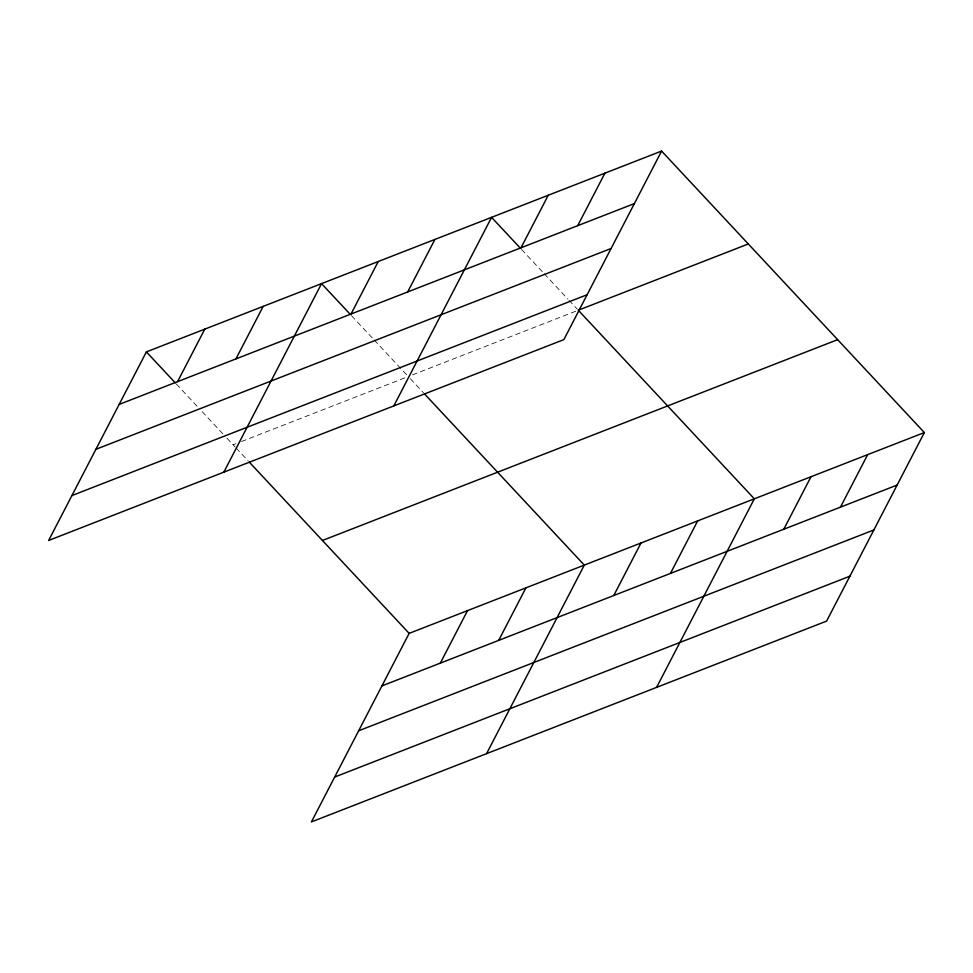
<?xml version="1.0" encoding="UTF-8"?>
<svg xmlns="http://www.w3.org/2000/svg" width="973" height="973" viewBox="0 0 973 973"><rect width="100%" height="100%" fill="white"/><g stroke="black" fill="none" stroke-linecap="round" stroke-linejoin="round"><path stroke-width="0.73" stroke-dasharray="4.87 3.65" d="M233.094 444.795L235.88 443.7M241.438 441.535L406.872 377.05M412.418 374.885L576.904 310.776M521.516 249.416L543.189 272.635M544.223 273.741L567.964 299.173M568.998 300.28L577.257 309.122M351.496 315.69L373.17 338.908M374.204 340.015L407.237 375.396M410.302 378.679L423.498 392.824M176.32 383.97L197.993 407.188M202.129 411.615L222.768 433.727M226.904 438.154L235.125 446.96M236.147 448.054L248.322 461.105"/><path stroke-width="1.46" d="M661.591 151.07L146.388 351.898L48.65 540.453L563.854 339.626L661.591 151.07L924.35 432.547L826.612 621.102L311.409 821.93L409.147 633.374L924.35 432.547M177.56 381.659L204.78 329.142M235.94 358.891L263.172 306.386M223.826 472.173L321.552 283.617L350.462 314.583M351.01 314.036L378.229 261.53M407.687 291.949L434.907 239.431M393.834 405.899L491.572 217.344L520.482 248.31M521.029 247.762L548.249 195.257M577.694 225.675L604.926 173.158M440.307 663.136L467.539 610.618M498.699 640.368L525.919 587.85M486.573 753.649L584.311 565.094L424.508 393.907M613.768 595.512L640.988 543.007M670.433 573.425L697.653 520.908M656.593 687.376L754.33 498.821L578.29 310.229L748.298 243.955M783.788 529.239L811.008 476.734M840.453 507.152L867.673 454.634M119.168 404.415L634.372 203.588M95.901 449.307L611.105 248.48M71.917 495.561L587.133 294.734M322.428 540.489L837.644 339.662M381.927 685.892L897.13 485.053M358.648 730.784L873.863 529.957M334.676 777.038L849.879 576.198M146.388 351.898L175.286 382.863M249.343 462.187L409.147 633.374"/></g></svg>
